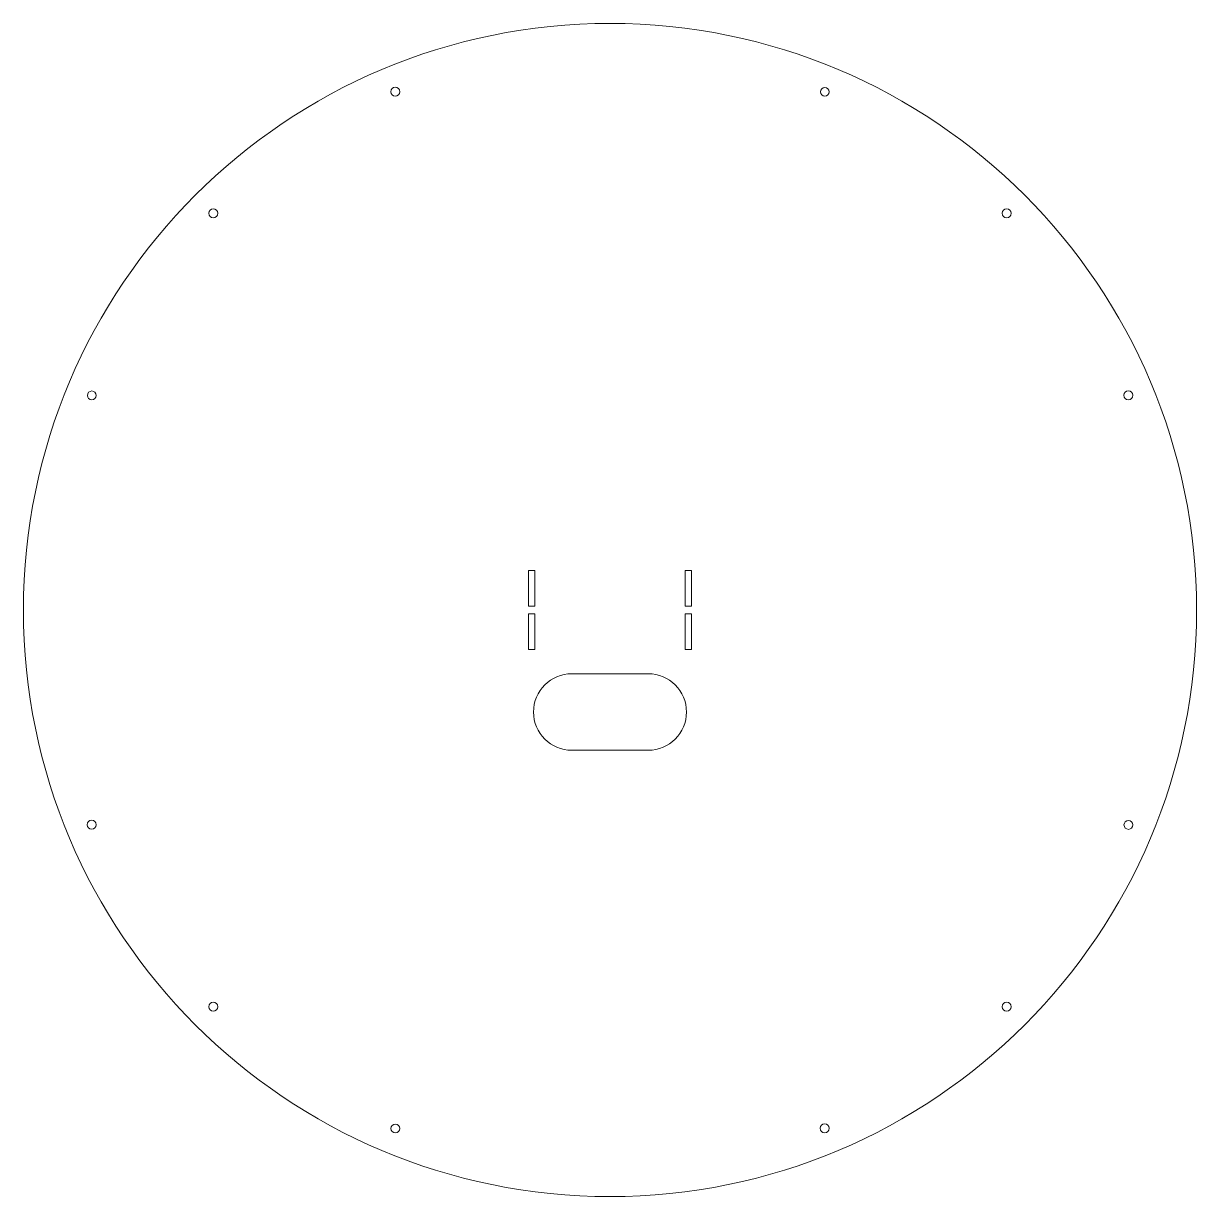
# Model space of a CAD drawing. Header units: millimetres. Extents: x 0 to 460, y 0 to 460.
import ezdxf

# ---------------------------------------------------------------- set-up
doc = ezdxf.new("R2010")
doc.units = ezdxf.units.MM
doc.header["$MEASUREMENT"] = 0
doc.layers.add('_레이어 2', color=7, linetype='Continuous', lineweight=0)

# ---------------------------------------------------------------- blocks, each defined once
blk = doc.blocks.new('Block_2')
at = {"layer": '_레이어 2', "color": 250, "lineweight": 18, "true_color": 0x231815}
for centre, radius in [((230.09, 230.09), 230), ((145.88, 433.34), 1.75), ((314.33, 433.28), 1.75), ((74.51, 385.65), 1.75), ((385.64, 385.65), 1.75), ((26.89, 314.22), 1.75), ((433.33, 314.28), 1.75), ((26.82, 145.9), 1.75), ((433.39, 145.83), 1.75), ((74.51, 74.52), 1.75), ((385.64, 74.52), 1.75), ((145.95, 26.77), 1.75), ((314.27, 26.84), 1.75)]:
    blk.add_circle(centre, radius, dxfattribs=at)
blk = doc.blocks.new('Block_4')
at = {"layer": '_레이어 2', "color": 250, "lineweight": 18, "true_color": 0x231815}
for points in [[(259.59, 231.59), (259.59, 245.59), (262.09, 245.59), (262.09, 231.59)], [(259.59, 214.59), (259.59, 228.59), (262.09, 228.59), (262.09, 214.59)]]:
    blk.add_lwpolyline(points, close=True, dxfattribs=at)
blk = doc.blocks.new('Block_5')
at = {"layer": '_레이어 2', "color": 250, "lineweight": 18, "true_color": 0x231815}
for points in [[(198.09, 231.59), (198.09, 245.59), (200.59, 245.59), (200.59, 231.59)], [(198.09, 214.59), (198.09, 228.59), (200.59, 228.59), (200.59, 214.59)]]:
    blk.add_lwpolyline(points, close=True, dxfattribs=at)
blk = doc.blocks.new('Block_3')
at = {"layer": '_레이어 2'}
for name in ['Block_5', 'Block_4']:
    blk.add_blockref(name, (0, 0), dxfattribs=at)
blk = doc.blocks.new('Block_1')
at = {"layer": '_레이어 2'}
for name in ['Block_2', 'Block_3']:
    blk.add_blockref(name, (0, 0), dxfattribs=at)
blk = doc.blocks.new('Block_0')
at = {"layer": '_레이어 2', "color": 250, "lineweight": 18, "true_color": 0x231815}
blk.add_open_spline([(245.09, 205.09), (245.09, 205.09), (215.09, 205.09), (215.09, 205.09), (206.8, 205.09), (200.08, 198.37), (200.08, 190.09), (200.08, 181.81), (206.8, 175.09), (215.09, 175.09), (215.09, 175.09), (245.09, 175.09), (245.09, 175.09), (253.37, 175.09), (260.09, 181.81), (260.09, 190.09), (260.09, 198.37), (253.37, 205.09), (245.09, 205.09)], degree=3, knots=[0, 0, 0, 0, 1, 1, 1, 2, 2, 2, 3, 3, 3, 4, 4, 4, 5, 5, 5, 6, 6, 6, 6], dxfattribs=at)
at = {"layer": '_레이어 2'}
blk.add_blockref('Block_1', (0, 0), dxfattribs=at)

msp = doc.modelspace()

# ---------------------------------------------------------------- block references
at = {"layer": '_레이어 2'}
msp.add_blockref('Block_0', (0, 0), dxfattribs=at)

doc.saveas('drawing.dxf')
